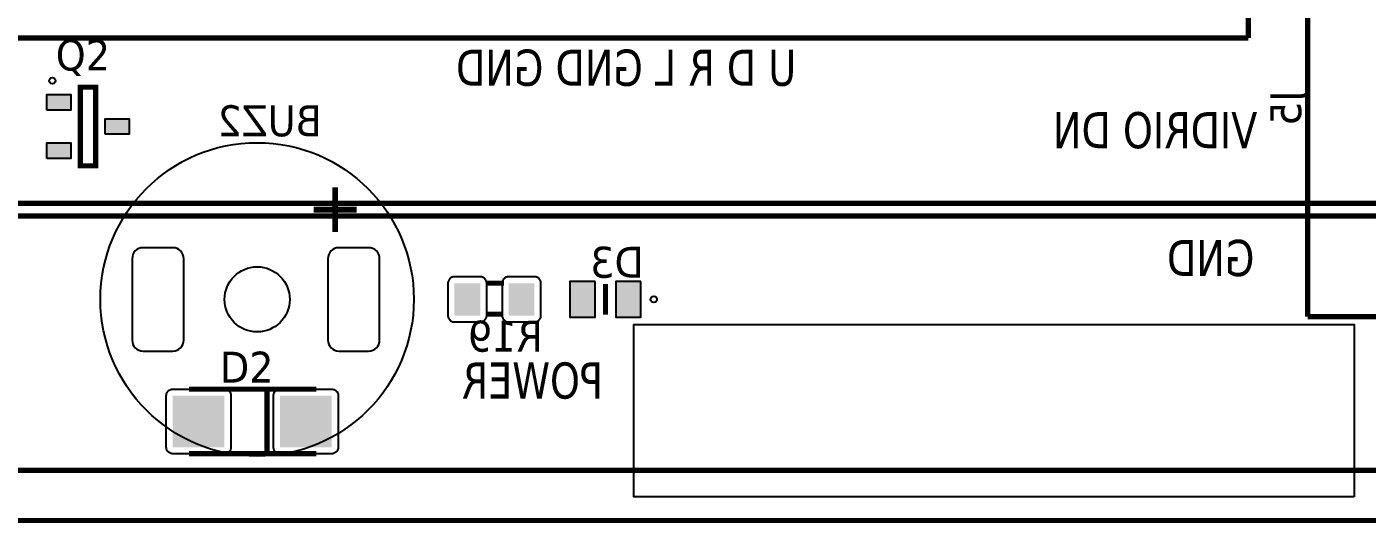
# Model space of a CAD drawing. Header units: millimetres. Extents: x 123.5 to 144.3, y 105.4 to 121.6.
# Drawn here: x 132.908 to 136.644, y 109.622 to 111.005 of the extents above; entities that cross this region are included whole.
import ezdxf

# ---------------------------------------------------------------- set-up
doc = ezdxf.new("R2010")
doc.units = ezdxf.units.MM
doc.layers.add('DESC', color=250, linetype='Continuous')
doc.styles.get("Standard").update_dxf_attribs({"font": 'tahoma.ttf'})

# ---------------------------------------------------------------- blocks, each defined once
blk = doc.blocks.new('RPAD')
blk.add_trace([(-0.5, -0.5), (-0.5, 0.5), (0.5, -0.5), (0.5, 0.5)])
blk = doc.blocks.new('CFLH-V Card')
for points, const_width in [([(125.6193, 110.8911), (131.2538, 110.8911), (131.2538, 114.343), (125.6193, 114.343), (125.6193, 110.8911)], 0.008), ([(125.6193, 110.8911), (131.2538, 110.8911), (131.2538, 114.343), (125.6193, 114.343), (125.6193, 110.8911)], 0.008), ([(125.6193, 110.8911), (131.2538, 110.8911), (131.2538, 114.343), (125.6193, 114.343), (125.6193, 110.8911)], 0.008), ([(130.7524, 112.6619), (130.7524, 111.6383)], 0.008), ([(130.7524, 112.6619), (130.7524, 111.6383)], 0.008), ([(130.7524, 112.6619), (130.7524, 111.6383)], 0.008), ([(130.8443, 111.2069), (130.8443, 111.8069)], 0.008), ([(130.8443, 111.2069), (130.8443, 111.8069)], 0.008), ([(130.8443, 111.2069), (130.8443, 111.8069)], 0.008), ([(130.7524, 111.6383), (127.7603, 111.6383)], 0.008), ([(130.7524, 111.6383), (127.7603, 111.6383)], 0.008), ([(130.7524, 111.6383), (127.7603, 111.6383)], 0.008), ([(128.9441, 111.4403), (128.9678, 111.4403), (128.9678, 111.5623), (128.9441, 111.5623), (128.9441, 111.4403)], 0.00787), ([(128.9441, 111.4403), (128.9678, 111.4403), (128.9678, 111.5623), (128.9441, 111.5623), (128.9441, 111.4403)], 0.00787), ([(128.9441, 111.4403), (128.9678, 111.4403), (128.9678, 111.5623), (128.9441, 111.5623), (128.9441, 111.4403)], 0.00787), ([(131.1264, 111.3824), (127.3863, 111.3824)], 0.008), ([(131.1264, 111.3824), (127.3863, 111.3824)], 0.008), ([(131.1264, 111.3824), (127.3863, 111.3824)], 0.008), ([(131.1461, 111.3627), (127.3666, 111.3627)], 0.008), ([(131.1461, 111.3627), (127.3666, 111.3627)], 0.008), ([(131.1461, 111.3627), (127.3666, 111.3627)], 0.008), ([(129.5722, 111.2586), (129.6002, 111.2586)], 0.008), ([(129.5722, 111.2586), (129.6002, 111.2586)], 0.008), ([(129.5722, 111.2586), (129.6002, 111.2586)], 0.008), ([(129.7571, 111.2572), (129.7571, 111.2099)], 0.00787), ([(129.7571, 111.2572), (129.7571, 111.2099)], 0.00787), ([(129.7571, 111.2572), (129.7571, 111.2099)], 0.00787), ([(129.5722, 111.2106), (129.5992, 111.2106)], 0.008), ([(129.5722, 111.2106), (129.5992, 111.2106)], 0.008), ([(129.5722, 111.2106), (129.5992, 111.2106)], 0.008), ([(130.8443, 111.2069), (131.2443, 111.2069)], 0.008), ([(130.8443, 111.2069), (131.2443, 111.2069)], 0.008), ([(130.8443, 111.2069), (131.2443, 111.2069)], 0.008), ([(129.1122, 111.0946), (129.3092, 111.0946)], 0.008), ([(129.1122, 111.0946), (129.3092, 111.0946)], 0.008), ([(129.1122, 111.0946), (129.3092, 111.0946)], 0.008), ([(129.2332, 111.0946), (129.2332, 110.9946)], 0.008), ([(129.2332, 111.0946), (129.2332, 110.9946)], 0.008), ([(129.2332, 111.0946), (129.2332, 110.9946)], 0.008), ([(129.3092, 110.9946), (129.1122, 110.9946)], 0.008), ([(129.3092, 110.9946), (129.1122, 110.9946)], 0.008), ([(129.3092, 110.9946), (129.1122, 110.9946)], 0.008), ([(131.1855, 110.969), (127.3272, 110.969)], 0.008), ([(131.1855, 110.969), (127.3272, 110.969)], 0.008), ([(131.1855, 110.969), (127.3272, 110.969)], 0.008)]:
    blk.add_lwpolyline(points, dxfattribs=dict(const_width=const_width))
for points in [[(128.8922, 111.5267), (128.8922, 111.5507), (128.9292, 111.5507), (128.9292, 111.5267), (128.8922, 111.5267)], [(128.9827, 111.4893), (128.9827, 111.5133), (129.0197, 111.5133), (129.0197, 111.4893), (128.9827, 111.4893)], [(128.8922, 111.4519), (128.8922, 111.4759), (128.9292, 111.4759), (128.9292, 111.4519), (128.8922, 111.4519)], [(129.0872, 111.3136), (129.0412, 111.3136), (129.0377, 111.3132), (129.0345, 111.3123), (129.0316, 111.3107), (129.0291, 111.3087), (129.0271, 111.3062), (129.0255, 111.3033), (129.0246, 111.3), (129.0242, 111.2966), (129.0242, 111.1706), (129.0246, 111.1671), (129.0255, 111.1639), (129.0271, 111.161), (129.0291, 111.1585), (129.0316, 111.1564), (129.0345, 111.1549), (129.0377, 111.1539), (129.0412, 111.1536), (129.0872, 111.1536), (129.0907, 111.1539), (129.0939, 111.1549), (129.0968, 111.1564), (129.0993, 111.1585), (129.1014, 111.161), (129.1029, 111.1639), (129.1039, 111.1671), (129.1042, 111.1706), (129.1042, 111.2966), (129.1039, 111.3), (129.1029, 111.3033), (129.1014, 111.3062), (129.0993, 111.3087), (129.0968, 111.3107), (129.0939, 111.3123), (129.0907, 111.3132), (129.0872, 111.3136)], [(129.3904, 111.3136), (129.3444, 111.3136), (129.3409, 111.3132), (129.3377, 111.3123), (129.3348, 111.3107), (129.3323, 111.3087), (129.3302, 111.3062), (129.3287, 111.3033), (129.3277, 111.3), (129.3274, 111.2966), (129.3274, 111.1706), (129.3277, 111.1671), (129.3287, 111.1639), (129.3302, 111.161), (129.3323, 111.1585), (129.3348, 111.1564), (129.3377, 111.1549), (129.3409, 111.1539), (129.3444, 111.1536), (129.3904, 111.1536), (129.3938, 111.1539), (129.3971, 111.1549), (129.4, 111.1564), (129.4025, 111.1585), (129.4045, 111.161), (129.4061, 111.1639), (129.407, 111.1671), (129.4074, 111.1706), (129.4074, 111.2966), (129.407, 111.3), (129.4061, 111.3033), (129.4045, 111.3062), (129.4025, 111.3087), (129.4, 111.3107), (129.3971, 111.3123), (129.3938, 111.3132), (129.3904, 111.3136)], [(129.5232, 111.1986), (129.5632, 111.1986), (129.5643, 111.1986), (129.5653, 111.1988), (129.5662, 111.199), (129.5671, 111.1993), (129.568, 111.1998), (129.5688, 111.2003), (129.5696, 111.2008), (129.5703, 111.2015), (129.571, 111.2022), (129.5715, 111.2029), (129.572, 111.2038), (129.5724, 111.2046), (129.5728, 111.2056), (129.573, 111.2065), (129.5732, 111.2075), (129.5732, 111.2086), (129.5732, 111.2586), (129.5732, 111.2596), (129.573, 111.2606), (129.5728, 111.2616), (129.5724, 111.2625), (129.572, 111.2634), (129.5715, 111.2642), (129.571, 111.265), (129.5703, 111.2657), (129.5696, 111.2663), (129.5688, 111.2669), (129.568, 111.2674), (129.5671, 111.2678), (129.5662, 111.2681), (129.5653, 111.2684), (129.5643, 111.2685), (129.5632, 111.2686), (129.5232, 111.2686), (129.5222, 111.2685), (129.5212, 111.2684), (129.5202, 111.2681), (129.5193, 111.2678), (129.5184, 111.2674), (129.5176, 111.2669), (129.5168, 111.2663), (129.5161, 111.2657), (129.5155, 111.265), (129.5149, 111.2642), (129.5144, 111.2634), (129.514, 111.2625), (129.5137, 111.2616), (129.5134, 111.2606), (129.5133, 111.2596), (129.5132, 111.2586), (129.5132, 111.2086), (129.5133, 111.2075), (129.5134, 111.2065), (129.5137, 111.2056), (129.514, 111.2046), (129.5144, 111.2038), (129.5149, 111.2029), (129.5155, 111.2022), (129.5161, 111.2015), (129.5168, 111.2008), (129.5176, 111.2003), (129.5184, 111.1998), (129.5193, 111.1993), (129.5202, 111.199), (129.5212, 111.1988), (129.5222, 111.1986), (129.5232, 111.1986)], [(129.6072, 111.1986), (129.6472, 111.1986), (129.6483, 111.1986), (129.6493, 111.1988), (129.6502, 111.199), (129.6511, 111.1993), (129.652, 111.1998), (129.6528, 111.2003), (129.6536, 111.2008), (129.6543, 111.2015), (129.655, 111.2022), (129.6555, 111.2029), (129.656, 111.2038), (129.6564, 111.2046), (129.6568, 111.2056), (129.657, 111.2065), (129.6572, 111.2075), (129.6572, 111.2086), (129.6572, 111.2586), (129.6572, 111.2596), (129.657, 111.2606), (129.6568, 111.2616), (129.6564, 111.2625), (129.656, 111.2634), (129.6555, 111.2642), (129.655, 111.265), (129.6543, 111.2657), (129.6536, 111.2663), (129.6528, 111.2669), (129.652, 111.2674), (129.6511, 111.2678), (129.6502, 111.2681), (129.6493, 111.2684), (129.6483, 111.2685), (129.6472, 111.2686), (129.6072, 111.2686), (129.6062, 111.2685), (129.6052, 111.2684), (129.6042, 111.2681), (129.6033, 111.2678), (129.6024, 111.2674), (129.6016, 111.2669), (129.6008, 111.2663), (129.6001, 111.2657), (129.5995, 111.265), (129.5989, 111.2642), (129.5984, 111.2634), (129.598, 111.2625), (129.5977, 111.2616), (129.5974, 111.2606), (129.5973, 111.2596), (129.5972, 111.2586), (129.5972, 111.2086), (129.5973, 111.2075), (129.5974, 111.2065), (129.5977, 111.2056), (129.598, 111.2046), (129.5984, 111.2038), (129.5989, 111.2029), (129.5995, 111.2022), (129.6001, 111.2015), (129.6008, 111.2008), (129.6016, 111.2003), (129.6024, 111.1998), (129.6033, 111.1993), (129.6042, 111.199), (129.6052, 111.1988), (129.6062, 111.1986), (129.6072, 111.1986)], [(129.7412, 111.2611), (129.7022, 111.2611), (129.7022, 111.2061), (129.7412, 111.2061), (129.7412, 111.2611)], [(129.8121, 111.2611), (129.7731, 111.2611), (129.7731, 111.2061), (129.8121, 111.2061), (129.8121, 111.2611)], [(129.0872, 111.0946), (129.1672, 111.0946), (129.1683, 111.0945), (129.1693, 111.0944), (129.1702, 111.0942), (129.1711, 111.0938), (129.172, 111.0934), (129.1728, 111.0929), (129.1736, 111.0923), (129.1743, 111.0917), (129.175, 111.091), (129.1755, 111.0902), (129.176, 111.0894), (129.1764, 111.0885), (129.1768, 111.0876), (129.177, 111.0866), (129.1772, 111.0856), (129.1772, 111.0846), (129.1772, 111.0046), (129.1772, 111.0036), (129.177, 111.0026), (129.1768, 111.0016), (129.1764, 111.0007), (129.176, 110.9998), (129.1755, 110.999), (129.175, 110.9982), (129.1743, 110.9975), (129.1736, 110.9968), (129.1728, 110.9963), (129.172, 110.9958), (129.1711, 110.9954), (129.1702, 110.995), (129.1693, 110.9948), (129.1683, 110.9946), (129.1672, 110.9946), (129.0872, 110.9946), (129.0862, 110.9946), (129.0852, 110.9948), (129.0842, 110.995), (129.0833, 110.9954), (129.0824, 110.9958), (129.0816, 110.9963), (129.0808, 110.9968), (129.0801, 110.9975), (129.0795, 110.9982), (129.0789, 110.999), (129.0784, 110.9998), (129.078, 111.0007), (129.0777, 111.0016), (129.0774, 111.0026), (129.0773, 111.0036), (129.0772, 111.0046), (129.0772, 111.0846), (129.0773, 111.0856), (129.0774, 111.0866), (129.0777, 111.0876), (129.078, 111.0885), (129.0784, 111.0894), (129.0789, 111.0902), (129.0795, 111.091), (129.0801, 111.0917), (129.0808, 111.0923), (129.0816, 111.0929), (129.0824, 111.0934), (129.0833, 111.0938), (129.0842, 111.0942), (129.0852, 111.0944), (129.0862, 111.0945), (129.0872, 111.0946)], [(129.2532, 111.0946), (129.3332, 111.0946), (129.3343, 111.0945), (129.3353, 111.0944), (129.3362, 111.0942), (129.3371, 111.0938), (129.338, 111.0934), (129.3388, 111.0929), (129.3396, 111.0923), (129.3403, 111.0917), (129.341, 111.091), (129.3415, 111.0902), (129.342, 111.0894), (129.3424, 111.0885), (129.3428, 111.0876), (129.343, 111.0866), (129.3432, 111.0856), (129.3432, 111.0846), (129.3432, 111.0046), (129.3432, 111.0036), (129.343, 111.0026), (129.3428, 111.0016), (129.3424, 111.0007), (129.342, 110.9998), (129.3415, 110.999), (129.341, 110.9982), (129.3403, 110.9975), (129.3396, 110.9968), (129.3388, 110.9963), (129.338, 110.9958), (129.3371, 110.9954), (129.3362, 110.995), (129.3353, 110.9948), (129.3343, 110.9946), (129.3332, 110.9946), (129.2532, 110.9946), (129.2522, 110.9946), (129.2512, 110.9948), (129.2502, 110.995), (129.2493, 110.9954), (129.2484, 110.9958), (129.2476, 110.9963), (129.2468, 110.9968), (129.2461, 110.9975), (129.2455, 110.9982), (129.2449, 110.999), (129.2444, 110.9998), (129.244, 111.0007), (129.2437, 111.0016), (129.2434, 111.0026), (129.2433, 111.0036), (129.2432, 111.0046), (129.2432, 111.0846), (129.2433, 111.0856), (129.2434, 111.0866), (129.2437, 111.0876), (129.244, 111.0885), (129.2444, 111.0894), (129.2449, 111.0902), (129.2455, 111.091), (129.2461, 111.0917), (129.2468, 111.0923), (129.2476, 111.0929), (129.2484, 111.0934), (129.2493, 111.0938), (129.2502, 111.0942), (129.2512, 111.0944), (129.2522, 111.0945), (129.2532, 111.0946)]]:
    blk.add_lwpolyline(points, close=True)
blk.add_lwpolyline([(130.9163, 110.928), (129.8008, 110.928), (129.8008, 111.1949), (130.9163, 111.1949), (130.9163, 110.928)])
for centre, radius in [((128.9008, 111.5722), 0.00492), ((128.9008, 111.5722), 0.00492), ((128.9008, 111.5722), 0.00492), ((129.2178, 111.2336), 0.2426), ((129.2178, 111.2336), 0.2426), ((129.2178, 111.2336), 0.2426), ((129.2178, 111.2336), 0.0504), ((129.2178, 111.2336), 0.0504), ((129.2178, 111.2336), 0.0504), ((129.8319, 111.2336), 0.00492), ((129.8319, 111.2336), 0.00492), ((129.8319, 111.2336), 0.00492)]:
    blk.add_circle(centre, radius)
for p, xscale, yscale, rotation in [((128.9107, 111.5387), 0.024, 0.037, 90), ((129.0012, 111.5013), 0.024, 0.037, 90), ((128.9107, 111.4639), 0.024, 0.037, 90), ((129.5432, 111.2336), 0.04, 0.05, 180), ((129.6272, 111.2336), 0.04, 0.05, 180)]:
    blk.add_blockref('RPAD', p, dxfattribs=dict(xscale=xscale, yscale=yscale, rotation=rotation))
for p, xscale, yscale in [((129.7217, 111.2336), 0.039, 0.055), ((129.7926, 111.2336), 0.039, 0.055), ((129.1272, 111.0446), 0.08, 0.08), ((129.2932, 111.0446), 0.08, 0.08)]:
    blk.add_blockref('RPAD', p, dxfattribs=dict(xscale=xscale, yscale=yscale))
at = {"width": 1.041667}
for s, p in [('Q2', (128.906, 111.588)), ('Q2', (128.906, 111.588)), ('Q2', (128.906, 111.588)), ('D2', (129.1602, 111.1046)), ('D2', (129.1602, 111.1046)), ('D2', (129.1602, 111.1046))]:
    blk.add_text(s, height=0.048, dxfattribs=at).set_placement(p)
at = {"text_generation_flag": 2}
for s, height, width, p in [('U D R L GND GND', 0.056, 0.892857, (130.0524, 111.5643)), ('U D R L GND GND', 0.056, 0.892857, (130.0524, 111.5643)), ('U D R L GND GND', 0.056, 0.892857, (130.0524, 111.5643)), ('BUZ2', 0.048, 1.041667, (129.3178, 111.4861)), ('BUZ2', 0.048, 1.041667, (129.3178, 111.4861)), ('BUZ2', 0.048, 1.041667, (129.3178, 111.4861)), ('VIDRIO DN', 0.056, 0.892857, (130.7663, 111.4676)), ('VIDRIO DN', 0.056, 0.892857, (130.7663, 111.4676)), ('VIDRIO DN', 0.056, 0.892857, (130.7663, 111.4676)), ('+', 0.08, 1.125, (129.3831, 111.3381)), ('+', 0.08, 1.125, (129.3831, 111.3381)), ('+', 0.08, 1.125, (129.3831, 111.3381)), ('GND', 0.056, 0.892857, (130.7618, 111.2697)), ('GND', 0.056, 0.892857, (130.7618, 111.2697)), ('GND', 0.056, 0.892857, (130.7618, 111.2697)), ('D3', 0.048, 1.041667, (129.8165, 111.2671)), ('D3', 0.048, 1.041667, (129.8165, 111.2671)), ('D3', 0.048, 1.041667, (129.8165, 111.2671)), ('R19', 0.048, 1.041667, (129.6602, 111.1526)), ('R19', 0.048, 1.041667, (129.6602, 111.1526)), ('R19', 0.048, 1.041667, (129.6602, 111.1526)), ('POWER', 0.056, 0.892857, (129.7532, 111.08)), ('POWER', 0.056, 0.892857, (129.7532, 111.08)), ('POWER', 0.056, 0.892857, (129.7532, 111.08))]:
    blk.add_text(s, height=height, dxfattribs=dict(at, width=width)).set_placement(p)
at = {"text_generation_flag": 2, "width": 1.041667}
blk.add_text('J5', height=0.048, rotation=90, dxfattribs=at).set_placement((130.8343, 111.5569))
blk.add_text('J5', height=0.048, rotation=90, dxfattribs=at).set_placement((130.8343, 111.5569))
blk.add_text('J5', height=0.048, rotation=90, dxfattribs=at).set_placement((130.8343, 111.5569))

msp = doc.modelspace()

# ---------------------------------------------------------------- block references
at = {"layer": 'DESC', "xscale": 1.8, "yscale": 1.8, "zscale": 1.8}
msp.add_blockref('CFLH-V Card', (-99.0421, -89.9748), dxfattribs=at)

doc.saveas('drawing.dxf')
